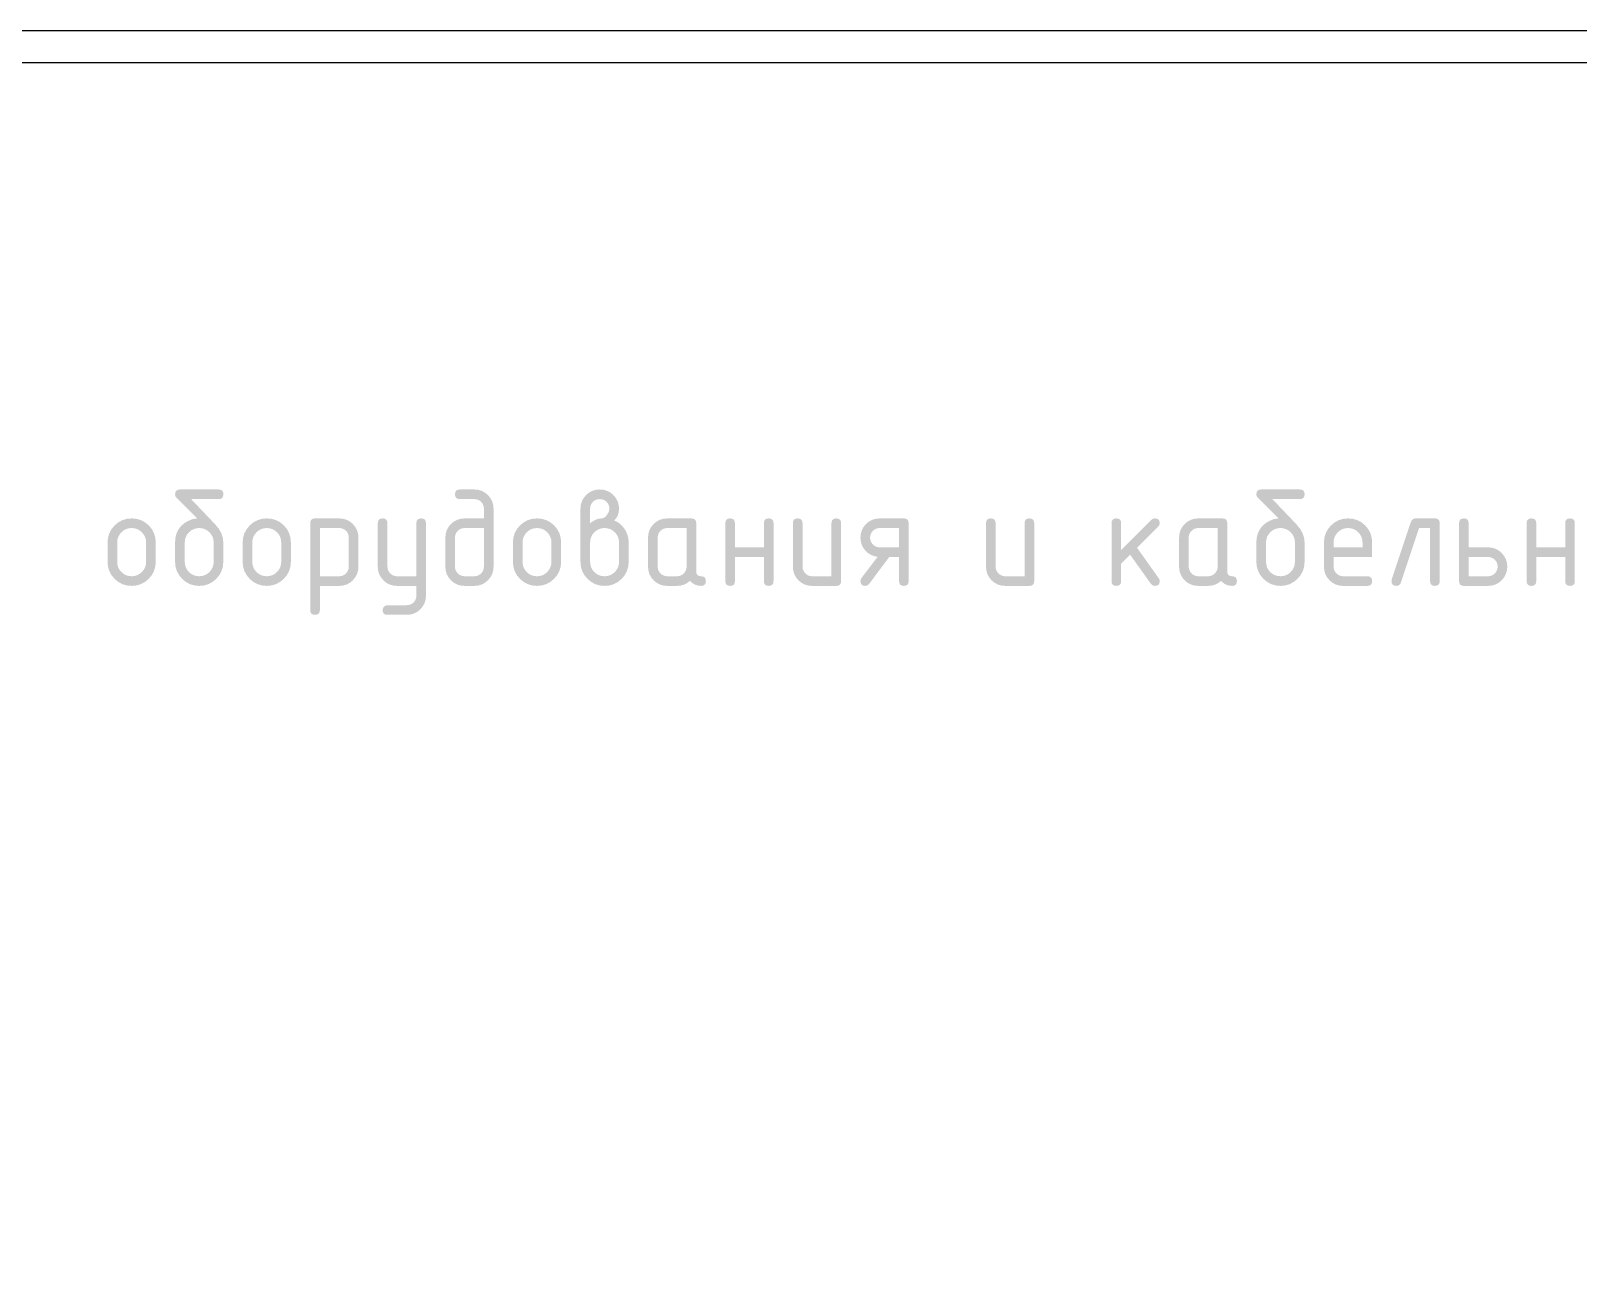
# Model space of a CAD drawing. Header units: millimetres. Extents: x 0 to 420, y 0 to 297.
# Drawn here: x 117.7 to 201.6, y 229.7 to 296.9 of the extents above; entities that cross this region are included whole.
import ezdxf

# ---------------------------------------------------------------- set-up
doc = ezdxf.new("R2010")
doc.units = ezdxf.units.MM
doc.layers.get('0').update_dxf_attribs({"linetype": 'CONTINUOUS'})

msp = doc.modelspace()

# ---------------------------------------------------------------- hatches: boundary and pattern name
at = {"true_color": 0x000007}
h = msp.add_hatch(color=0, dxfattribs=at)
h.paths.add_polyline_path([(128.098349, 269.180137), (128.098349, 268.134482), (128.074388, 267.872904), (128.002575, 267.631429), (127.883013, 267.410107), (127.715805, 267.208991), (127.514465, 267.04187), (127.29323, 266.922497), (127.052047, 266.850873), (126.790866, 266.826999), (126.529288, 266.850873), (126.287813, 266.922497), (126.066492, 267.04187), (125.865376, 267.208991), (125.698254, 267.410107), (125.578881, 267.631429), (125.507258, 267.872904), (125.483383, 268.134482), (125.483383, 269.180137), (125.493953, 269.370748), (125.525672, 269.548194), (125.578552, 269.712488), (125.652606, 269.863644), (125.747848, 270.001674), (125.86429, 270.126591), (126.001946, 270.238408), (126.160827, 270.337138), (126.432094, 270.449999), (126.68393, 270.48762), (125.534646, 271.636903), (125.496199, 271.701051), (125.483383, 271.791244), (125.499713, 271.907404), (125.548702, 271.990439), (125.630351, 272.040298), (125.744659, 272.056929), (127.84038, 272.056929), (127.954774, 272.040514), (128.036613, 271.991335), (128.085791, 271.909497), (128.102207, 271.795102), (128.085791, 271.680794), (128.036613, 271.599145), (127.954774, 271.550156), (127.84038, 271.533826), (126.354855, 271.533826), (127.670054, 270.150827), (127.857433, 269.920867), (127.991275, 269.682432), (128.07158, 269.435522)], flags=0)
h.paths.add_polyline_path([(127.575245, 268.134482), (127.575245, 269.180137), (127.560879, 269.336708), (127.517781, 269.481445), (127.445951, 269.614296), (127.345389, 269.735211), (127.224483, 269.835773), (127.091692, 269.907603), (126.947118, 269.950701), (126.790866, 269.965068), (126.634062, 269.950701), (126.489351, 269.907603), (126.356629, 269.835773), (126.235792, 269.735211), (126.135316, 269.614296), (126.063675, 269.481445), (126.020767, 269.336708), (126.006487, 269.180137), (126.006487, 268.134482), (126.020663, 267.976257), (126.063262, 267.830693), (126.134386, 267.697842), (126.234139, 267.577754), (126.354226, 267.478001), (126.487077, 267.406877), (126.632641, 267.364279), (126.790866, 267.350102), (126.947118, 267.364468), (127.091692, 267.407566), (127.224483, 267.479397), (127.345389, 267.579959), (127.445951, 267.700787), (127.517781, 267.833449), (127.560879, 267.977997)], flags=0)
h = msp.add_hatch(color=0, dxfattribs=at)
h.paths.add_polyline_path([(142.754464, 271.010723), (142.754464, 267.873206), (142.735352, 267.661763), (142.678051, 267.467373), (142.582614, 267.29014), (142.44909, 267.130167), (142.288377, 266.997454), (142.111333, 266.902722), (141.91796, 266.845921), (141.708257, 266.826999), (141.185154, 266.826999), (140.973711, 266.846024), (140.779322, 266.903136), (140.602089, 266.998384), (140.442116, 267.131821), (140.309721, 267.292543), (140.215153, 267.469647), (140.158412, 267.663184), (140.139498, 267.873206), (140.139498, 269.441964), (140.158524, 269.653321), (140.215635, 269.847521), (140.310883, 270.024564), (140.44432, 270.184451), (140.605034, 270.316932), (140.782078, 270.41169), (140.975451, 270.46862), (141.185154, 270.48762), (142.23136, 270.48762), (142.23136, 271.010723), (142.221955, 271.117159), (142.19374, 271.21481), (142.146714, 271.303573), (142.080879, 271.383344), (142.001107, 271.44918), (141.912345, 271.496206), (141.814693, 271.524421), (141.708257, 271.533826), (140.923878, 271.533826), (140.809569, 271.550156), (140.727921, 271.599145), (140.678931, 271.680794), (140.662602, 271.795102), (140.678931, 271.909497), (140.727921, 271.991335), (140.809569, 272.040514), (140.923878, 272.056929), (141.708257, 272.056929), (141.919622, 272.037818), (142.113883, 271.980517), (142.29109, 271.88508), (142.451295, 271.751556), (142.583776, 271.590843), (142.678534, 271.413799), (142.735464, 271.220426)], flags=0)
h.paths.add_polyline_path([(142.23136, 267.873206), (142.23136, 269.965068), (141.185154, 269.965068), (141.080147, 269.955473), (140.983409, 269.926758), (140.894939, 269.879026), (140.814737, 269.812381), (140.748178, 269.731869), (140.700636, 269.643296), (140.67211, 269.546661), (140.662602, 269.441964), (140.662602, 267.873206), (140.672222, 267.769543), (140.701118, 267.673528), (140.749341, 267.585161), (140.816942, 267.504443), (140.897652, 267.436841), (140.985958, 267.388618), (141.08181, 267.359723), (141.185154, 267.350102), (141.708257, 267.350102), (141.812954, 267.359611), (141.909588, 267.388136), (141.998162, 267.435678), (142.078674, 267.502238), (142.145319, 267.582526), (142.193051, 267.671185), (142.221766, 267.768113)], flags=0)
h = msp.add_hatch(color=0, dxfattribs=at)
h.paths.add_polyline_path([(147.990659, 270.226344), (148.153354, 270.340652), (148.309124, 270.422301), (148.458073, 270.47129), (148.600303, 270.48762), (148.679971, 270.498997), (148.756848, 270.533164), (148.830832, 270.590171), (148.901818, 270.670072), (149.002553, 270.840397), (149.036315, 271.010723), (149.02691, 271.117159), (148.998694, 271.21481), (148.951669, 271.303573), (148.885833, 271.383344), (148.806062, 271.44918), (148.717299, 271.496206), (148.619648, 271.524421), (148.513211, 271.533826), (148.408205, 271.524232), (148.311467, 271.495517), (148.222996, 271.447785), (148.142795, 271.38114), (148.076235, 271.300628), (148.028693, 271.212054), (148.000168, 271.115419), (147.990659, 271.010723)], flags=0)
h.paths.add_polyline_path([(149.297591, 270.380684), (149.468545, 270.294281), (149.620947, 270.185554), (149.75485, 270.054502), (149.870303, 269.901127), (149.962994, 269.732661), (150.029329, 269.556341), (150.069206, 269.372167), (150.082521, 269.180137), (150.082521, 268.134482), (150.058561, 267.871328), (149.986748, 267.629155), (149.867186, 267.407859), (149.699978, 267.207337), (149.498638, 267.040939), (149.277402, 266.922084), (149.03622, 266.85077), (148.775039, 266.826999), (148.511885, 266.850873), (148.269712, 266.922497), (148.048416, 267.04187), (147.847894, 267.208991), (147.681496, 267.410107), (147.562641, 267.631429), (147.491327, 267.872904), (147.467556, 268.134482), (147.467556, 271.010723), (147.486581, 271.222088), (147.543693, 271.416348), (147.638941, 271.593556), (147.772378, 271.753761), (147.933092, 271.886242), (148.110135, 271.981), (148.303508, 272.03793), (148.513211, 272.056929), (148.724577, 272.037818), (148.918837, 271.980517), (149.096044, 271.88508), (149.25625, 271.751556), (149.388731, 271.590843), (149.483488, 271.413799), (149.540418, 271.220426), (149.559418, 271.010723), (149.543002, 270.822517), (149.493823, 270.654776), (149.411985, 270.507498)], flags=0)
h.paths.add_polyline_path([(149.559418, 268.134482), (149.559418, 269.180137), (149.545155, 269.336708), (149.502367, 269.481445), (149.431054, 269.614296), (149.331215, 269.735211), (149.210903, 269.835773), (149.078138, 269.907603), (148.932867, 269.950701), (148.775039, 269.965068), (148.616814, 269.950701), (148.47125, 269.907603), (148.338399, 269.835773), (148.218311, 269.735211), (148.118558, 269.614296), (148.047434, 269.481445), (148.004836, 269.336708), (147.990659, 269.180137), (147.990659, 268.134482), (148.004836, 267.976257), (148.047434, 267.830693), (148.118558, 267.697842), (148.218311, 267.577754), (148.338399, 267.478001), (148.47125, 267.406877), (148.616814, 267.364279), (148.775039, 267.350102), (148.932867, 267.364468), (149.078138, 267.407566), (149.210903, 267.479397), (149.331215, 267.579959), (149.431054, 267.700787), (149.502367, 267.833449), (149.545155, 267.977997)], flags=0)
h = msp.add_hatch(color=0, dxfattribs=at)
h.paths.add_polyline_path([(186.739057, 269.180137), (186.739057, 268.134482), (186.715097, 267.872904), (186.643284, 267.631429), (186.523722, 267.410107), (186.356514, 267.208991), (186.155174, 267.04187), (185.933939, 266.922497), (185.692756, 266.850873), (185.431575, 266.826999), (185.169997, 266.850873), (184.928522, 266.922497), (184.7072, 267.04187), (184.506084, 267.208991), (184.338963, 267.410107), (184.21959, 267.631429), (184.147967, 267.872904), (184.124092, 268.134482), (184.124092, 269.180137), (184.134662, 269.370748), (184.166381, 269.548194), (184.219261, 269.712488), (184.293315, 269.863644), (184.388557, 270.001674), (184.504999, 270.126591), (184.642654, 270.238408), (184.801536, 270.337138), (185.072802, 270.449999), (185.324639, 270.48762), (184.175355, 271.636903), (184.136908, 271.701051), (184.124092, 271.791244), (184.140422, 271.907404), (184.189411, 271.990439), (184.27106, 272.040298), (184.385368, 272.056929), (186.481089, 272.056929), (186.595483, 272.040514), (186.677321, 271.991335), (186.7265, 271.909497), (186.742916, 271.795102), (186.7265, 271.680794), (186.677321, 271.599145), (186.595483, 271.550156), (186.481089, 271.533826), (184.995563, 271.533826), (186.310763, 270.150827), (186.498142, 269.920867), (186.631984, 269.682432), (186.712289, 269.435522)], flags=0)
h.paths.add_polyline_path([(186.215954, 268.134482), (186.215954, 269.180137), (186.201588, 269.336708), (186.15849, 269.481445), (186.08666, 269.614296), (185.986097, 269.735211), (185.865192, 269.835773), (185.7324, 269.907603), (185.587827, 269.950701), (185.431575, 269.965068), (185.274771, 269.950701), (185.13006, 269.907603), (184.997338, 269.835773), (184.876501, 269.735211), (184.776025, 269.614296), (184.704384, 269.481445), (184.661475, 269.336708), (184.647195, 269.180137), (184.647195, 268.134482), (184.661372, 267.976257), (184.703971, 267.830693), (184.775095, 267.697842), (184.874847, 267.577754), (184.994935, 267.478001), (185.127786, 267.406877), (185.27335, 267.364279), (185.431575, 267.350102), (185.587827, 267.364468), (185.7324, 267.407566), (185.865192, 267.479397), (185.986097, 267.579959), (186.08666, 267.700787), (186.15849, 267.833449), (186.201588, 267.977997)], flags=0)
h = msp.add_hatch(color=0, dxfattribs=at)
h.paths.add_polyline_path([(121.819355, 268.134482), (121.819355, 269.180137), (121.843229, 269.441396), (121.914853, 269.682707), (122.034225, 269.903969), (122.201347, 270.105076), (122.402463, 270.272284), (122.623784, 270.391846), (122.86526, 270.463659), (123.126837, 270.48762), (123.391334, 270.463952), (123.634231, 270.392948), (123.85563, 270.274609), (124.055635, 270.108935), (124.22131, 269.90893), (124.339649, 269.687531), (124.410652, 269.444634), (124.43432, 269.180137), (124.43432, 268.134482), (124.410359, 267.872904), (124.338546, 267.631429), (124.218984, 267.410107), (124.051776, 267.208991), (123.850436, 267.04187), (123.629201, 266.922497), (123.388019, 266.850873), (123.126837, 266.826999), (122.86526, 266.850873), (122.623784, 266.922497), (122.402463, 267.04187), (122.201347, 267.208991), (122.034225, 267.410107), (121.914853, 267.631429), (121.843229, 267.872904)], flags=0)
h.paths.add_polyline_path([(123.911217, 268.134482), (123.911217, 269.180137), (123.896851, 269.336708), (123.853752, 269.481445), (123.781922, 269.614296), (123.68136, 269.735211), (123.560454, 269.835773), (123.427663, 269.907603), (123.28309, 269.950701), (123.126837, 269.965068), (122.970034, 269.950701), (122.825322, 269.907603), (122.6926, 269.835773), (122.571763, 269.735211), (122.471287, 269.614296), (122.399646, 269.481445), (122.356738, 269.336708), (122.342458, 269.180137), (122.342458, 268.134482), (122.356634, 267.976257), (122.399233, 267.830693), (122.470357, 267.697842), (122.57011, 267.577754), (122.690197, 267.478001), (122.823049, 267.406877), (122.968613, 267.364279), (123.126837, 267.350102), (123.28309, 267.364468), (123.427663, 267.407566), (123.560454, 267.479397), (123.68136, 267.579959), (123.781922, 267.700787), (123.853752, 267.833449), (123.896851, 267.977997)], flags=0)
h = msp.add_hatch(color=0, dxfattribs=at)
h.paths.add_polyline_path([(129.147412, 268.134482), (129.147412, 269.180137), (129.171287, 269.441396), (129.24291, 269.682707), (129.362283, 269.903969), (129.529404, 270.105076), (129.73052, 270.272284), (129.951842, 270.391846), (130.193317, 270.463659), (130.454895, 270.48762), (130.719392, 270.463952), (130.962288, 270.392948), (131.183687, 270.274609), (131.383692, 270.108935), (131.549367, 269.90893), (131.667706, 269.687531), (131.73871, 269.444634), (131.762377, 269.180137), (131.762377, 268.134482), (131.738417, 267.872904), (131.666604, 267.631429), (131.547042, 267.410107), (131.379834, 267.208991), (131.178494, 267.04187), (130.957259, 266.922497), (130.716076, 266.850873), (130.454895, 266.826999), (130.193317, 266.850873), (129.951842, 266.922497), (129.73052, 267.04187), (129.529404, 267.208991), (129.362283, 267.410107), (129.24291, 267.631429), (129.171287, 267.872904)], flags=0)
h.paths.add_polyline_path([(131.239274, 268.134482), (131.239274, 269.180137), (131.224908, 269.336708), (131.18181, 269.481445), (131.10998, 269.614296), (131.009417, 269.735211), (130.888512, 269.835773), (130.75572, 269.907603), (130.611147, 269.950701), (130.454895, 269.965068), (130.298091, 269.950701), (130.15338, 269.907603), (130.020658, 269.835773), (129.899821, 269.735211), (129.799345, 269.614296), (129.727704, 269.481445), (129.684795, 269.336708), (129.670515, 269.180137), (129.670515, 268.134482), (129.684692, 267.976257), (129.727291, 267.830693), (129.798415, 267.697842), (129.898167, 267.577754), (130.018255, 267.478001), (130.151106, 267.406877), (130.29667, 267.364279), (130.454895, 267.350102), (130.611147, 267.364468), (130.75572, 267.407566), (130.888512, 267.479397), (131.009417, 267.579959), (131.10998, 267.700787), (131.18181, 267.833449), (131.224908, 267.977997)], flags=0)
h = msp.add_hatch(color=0, dxfattribs=at)
h.paths.add_polyline_path([(132.811441, 270.226344), (132.827771, 270.340652), (132.87676, 270.422301), (132.958409, 270.47129), (133.072717, 270.48762), (134.3802, 270.48762), (134.591565, 270.46862), (134.785825, 270.41169), (134.963032, 270.316932), (135.123238, 270.184451), (135.255719, 270.024564), (135.350476, 269.847521), (135.407406, 269.653321), (135.426406, 269.441964), (135.426406, 267.873206), (135.407406, 267.663184), (135.350476, 267.469647), (135.255719, 267.292543), (135.123238, 267.131821), (134.963032, 266.998384), (134.785825, 266.903136), (134.591565, 266.846024), (134.3802, 266.826999), (133.334544, 266.826999), (133.334544, 265.519516), (133.318128, 265.405208), (133.26895, 265.323559), (133.187111, 265.27457), (133.072717, 265.25824), (132.958409, 265.27457), (132.87676, 265.323559), (132.827771, 265.405208), (132.811441, 265.519516)], flags=0)
h.paths.add_polyline_path([(133.334544, 269.965068), (133.334544, 267.350102), (134.3802, 267.350102), (134.484896, 267.359611), (134.581531, 267.388136), (134.670104, 267.435678), (134.750616, 267.502238), (134.817262, 267.582526), (134.864993, 267.671185), (134.893708, 267.768113), (134.903303, 267.873206), (134.903303, 269.441964), (134.893898, 269.548314), (134.865682, 269.645776), (134.818657, 269.734349), (134.752821, 269.814035), (134.67305, 269.879956), (134.584287, 269.927171), (134.486636, 269.955576), (134.3802, 269.965068)], flags=0)
for points in [[(138.567332, 266.296179), (138.567332, 266.826999), (137.521125, 266.826999), (137.309682, 266.846024), (137.115293, 266.903136), (136.93806, 266.998384), (136.778087, 267.131821), (136.645692, 267.292543), (136.551124, 267.469647), (136.494383, 267.663184), (136.47547, 267.873206), (136.47547, 270.226344), (136.491799, 270.340652), (136.540789, 270.422301), (136.622437, 270.47129), (136.736746, 270.48762), (136.85114, 270.47129), (136.932978, 270.422301), (136.982157, 270.340652), (136.998573, 270.226344), (136.998573, 267.873206), (137.008193, 267.769543), (137.037089, 267.673528), (137.085312, 267.585161), (137.152913, 267.504443), (137.233623, 267.436841), (137.32193, 267.388618), (137.417781, 267.359723), (137.521125, 267.350102), (138.567332, 267.350102), (138.567332, 270.226344), (138.583661, 270.340652), (138.632651, 270.422301), (138.714299, 270.47129), (138.828608, 270.48762), (138.943002, 270.47129), (139.02484, 270.422301), (139.074019, 270.340652), (139.090435, 270.226344), (139.090435, 266.303896), (139.071728, 266.094511), (139.015607, 265.901302), (138.922073, 265.724319), (138.791125, 265.563614), (138.632909, 265.43009), (138.45764, 265.334652), (138.265421, 265.277352), (138.056355, 265.25824), (136.998573, 265.25824), (136.883946, 265.27457), (136.802134, 265.323559), (136.753084, 265.405208), (136.736746, 265.519516), (136.756589, 265.616737), (136.816121, 265.701969), (136.901352, 265.761224), (136.998573, 265.780792), (138.044228, 265.780792), (138.150665, 265.789982), (138.248316, 265.817517), (138.337079, 265.863345), (138.41685, 265.927416), (138.482686, 266.005654), (138.529711, 266.093194), (138.557927, 266.190035)], [(155.846792, 268.395758), (155.846792, 267.088275), (155.830376, 266.973967), (155.781197, 266.892318), (155.699359, 266.843329), (155.584965, 266.826999), (155.470656, 266.843329), (155.389008, 266.892318), (155.340018, 266.973967), (155.323689, 267.088275), (155.323689, 270.226344), (155.340018, 270.340652), (155.389008, 270.422301), (155.470656, 270.47129), (155.584965, 270.48762), (155.699359, 270.47129), (155.781197, 270.422301), (155.830376, 270.340652), (155.846792, 270.226344), (155.846792, 268.918861), (157.415551, 268.918861), (157.415551, 270.226344), (157.43188, 270.340652), (157.48087, 270.422301), (157.562518, 270.47129), (157.676827, 270.48762), (157.791221, 270.47129), (157.873059, 270.422301), (157.922238, 270.340652), (157.938654, 270.226344), (157.938654, 267.088275), (157.922238, 266.973967), (157.873059, 266.892318), (157.791221, 266.843329), (157.676827, 266.826999), (157.562518, 266.843329), (157.48087, 266.892318), (157.43188, 266.973967), (157.415551, 267.088275), (157.415551, 268.395758)], [(161.602683, 270.226344), (161.602683, 267.088275), (161.586267, 266.973967), (161.537088, 266.892318), (161.45525, 266.843329), (161.340855, 266.826999), (160.033373, 266.826999), (159.82193, 266.845921), (159.62754, 266.902722), (159.450308, 266.997454), (159.290335, 267.130167), (159.15794, 267.29014), (159.063372, 267.467373), (159.006631, 267.661763), (158.987717, 267.873206), (158.987717, 270.226344), (159.004047, 270.340652), (159.053036, 270.422301), (159.134685, 270.47129), (159.248993, 270.48762), (159.363388, 270.47129), (159.445226, 270.422301), (159.494405, 270.340652), (159.510821, 270.226344), (159.510821, 267.873206), (159.520441, 267.769543), (159.549337, 267.673528), (159.59756, 267.585161), (159.665161, 267.504443), (159.745871, 267.436841), (159.834177, 267.388618), (159.930028, 267.359723), (160.033373, 267.350102), (161.079579, 267.350102), (161.079579, 270.226344), (161.095909, 270.340652), (161.144898, 270.422301), (161.226547, 270.47129), (161.340855, 270.48762), (161.45525, 270.47129), (161.537088, 270.422301), (161.586267, 270.340652)], [(172.074818, 270.226344), (172.074818, 267.088275), (172.058402, 266.973967), (172.009223, 266.892318), (171.927385, 266.843329), (171.812991, 266.826999), (170.505508, 266.826999), (170.294065, 266.845921), (170.099676, 266.902722), (169.922443, 266.997454), (169.76247, 267.130167), (169.630075, 267.29014), (169.535507, 267.467373), (169.478766, 267.661763), (169.459853, 267.873206), (169.459853, 270.226344), (169.476183, 270.340652), (169.525172, 270.422301), (169.606821, 270.47129), (169.721129, 270.48762), (169.835523, 270.47129), (169.917361, 270.422301), (169.96654, 270.340652), (169.982956, 270.226344), (169.982956, 267.873206), (169.992577, 267.769543), (170.021472, 267.673528), (170.069695, 267.585161), (170.137296, 267.504443), (170.218006, 267.436841), (170.306313, 267.388618), (170.402164, 267.359723), (170.505508, 267.350102), (171.551715, 267.350102), (171.551715, 270.226344), (171.568045, 270.340652), (171.617034, 270.422301), (171.698683, 270.47129), (171.812991, 270.48762), (171.927385, 270.47129), (172.009223, 270.422301), (172.058402, 270.340652)], [(176.791063, 268.768379), (178.434787, 270.412654), (178.519054, 270.46874), (178.621097, 270.48762), (178.735492, 270.47129), (178.81733, 270.422301), (178.866509, 270.340652), (178.882925, 270.226344), (178.863081, 270.129123), (178.80355, 270.043891), (177.654266, 268.895159), (178.83111, 267.239308), (178.869833, 267.164549), (178.882925, 267.084416), (178.866509, 266.971641), (178.81733, 266.891216), (178.735492, 266.843036), (178.621097, 266.826999), (178.49735, 266.854698), (178.403367, 266.937793), (177.278337, 268.518679), (176.791063, 268.031404), (176.791063, 267.088275), (176.774647, 266.973967), (176.725468, 266.892318), (176.64363, 266.843329), (176.529235, 266.826999), (176.414927, 266.843329), (176.333278, 266.892318), (176.284289, 266.973967), (176.267959, 267.088275), (176.267959, 270.226344), (176.284289, 270.340652), (176.333278, 270.422301), (176.414927, 270.47129), (176.529235, 270.48762), (176.64363, 270.47129), (176.725468, 270.422301), (176.774647, 270.340652), (176.791063, 270.226344)], [(192.759632, 270.48762), (193.805288, 270.48762), (193.919682, 270.47129), (194.00152, 270.422301), (194.050699, 270.340652), (194.067115, 270.226344), (194.067115, 267.088275), (194.050699, 266.973967), (194.00152, 266.892318), (193.919682, 266.843329), (193.805288, 266.826999), (193.690979, 266.843329), (193.609331, 266.892318), (193.560341, 266.973967), (193.544012, 267.088275), (193.544012, 269.965068), (192.945392, 269.965068), (191.959268, 267.005041), (191.921553, 266.926993), (191.867973, 266.871372), (191.79858, 266.838075), (191.713426, 266.826999), (191.599117, 266.843553), (191.517469, 266.893283), (191.468479, 266.976292), (191.45215, 267.092685), (191.463725, 267.171508), (192.497805, 270.273748), (192.540886, 270.367162), (192.598953, 270.434014), (192.671903, 270.474201)], [(199.30331, 268.395758), (199.30331, 267.088275), (199.286895, 266.973967), (199.237716, 266.892318), (199.155878, 266.843329), (199.041483, 266.826999), (198.927175, 266.843329), (198.845526, 266.892318), (198.796537, 266.973967), (198.780207, 267.088275), (198.780207, 270.226344), (198.796537, 270.340652), (198.845526, 270.422301), (198.927175, 270.47129), (199.041483, 270.48762), (199.155878, 270.47129), (199.237716, 270.422301), (199.286895, 270.340652), (199.30331, 270.226344), (199.30331, 268.918861), (200.872069, 268.918861), (200.872069, 270.226344), (200.888399, 270.340652), (200.937388, 270.422301), (201.019037, 270.47129), (201.133345, 270.48762), (201.24774, 270.47129), (201.329578, 270.422301), (201.378757, 270.340652), (201.395172, 270.226344), (201.395172, 267.088275), (201.378757, 266.973967), (201.329578, 266.892318), (201.24774, 266.843329), (201.133345, 266.826999), (201.019037, 266.843329), (200.937388, 266.892318), (200.888399, 266.973967), (200.872069, 267.088275), (200.872069, 268.395758)]]:
    msp.add_hatch(color=0, dxfattribs=at).paths.add_polyline_path(points, flags=0)
h = msp.add_hatch(color=0, dxfattribs=at)
h.paths.add_polyline_path([(143.803527, 268.134482), (143.803527, 269.180137), (143.827402, 269.441396), (143.899025, 269.682707), (144.018398, 269.903969), (144.185519, 270.105076), (144.386635, 270.272284), (144.607957, 270.391846), (144.849432, 270.463659), (145.11101, 270.48762), (145.375507, 270.463952), (145.618403, 270.392948), (145.839803, 270.274609), (146.039808, 270.108935), (146.205482, 269.90893), (146.323821, 269.687531), (146.394825, 269.444634), (146.418492, 269.180137), (146.418492, 268.134482), (146.394532, 267.872904), (146.322719, 267.631429), (146.203157, 267.410107), (146.035949, 267.208991), (145.834609, 267.04187), (145.613374, 266.922497), (145.372191, 266.850873), (145.11101, 266.826999), (144.849432, 266.850873), (144.607957, 266.922497), (144.386635, 267.04187), (144.185519, 267.208991), (144.018398, 267.410107), (143.899025, 267.631429), (143.827402, 267.872904)], flags=0)
h.paths.add_polyline_path([(145.895389, 268.134482), (145.895389, 269.180137), (145.881023, 269.336708), (145.837925, 269.481445), (145.766095, 269.614296), (145.665532, 269.735211), (145.544627, 269.835773), (145.411836, 269.907603), (145.267262, 269.950701), (145.11101, 269.965068), (144.954206, 269.950701), (144.809495, 269.907603), (144.676773, 269.835773), (144.555936, 269.735211), (144.45546, 269.614296), (144.383819, 269.481445), (144.34091, 269.336708), (144.32663, 269.180137), (144.32663, 268.134482), (144.340807, 267.976257), (144.383406, 267.830693), (144.45453, 267.697842), (144.554282, 267.577754), (144.67437, 267.478001), (144.807221, 267.406877), (144.952785, 267.364279), (145.11101, 267.350102), (145.267262, 267.364468), (145.411836, 267.407566), (145.544627, 267.479397), (145.665532, 267.579959), (145.766095, 267.700787), (145.837925, 267.833449), (145.881023, 267.977997)], flags=0)
h = msp.add_hatch(color=0, dxfattribs=at)
h.paths.add_polyline_path([(153.223447, 269.965068), (152.17724, 269.965068), (152.072234, 269.955473), (151.975495, 269.926758), (151.887025, 269.879026), (151.806823, 269.812381), (151.740264, 269.731869), (151.692722, 269.643296), (151.664196, 269.546661), (151.654688, 269.441964), (151.654688, 267.873206), (151.664308, 267.769543), (151.693204, 267.673528), (151.741427, 267.585161), (151.809028, 267.504443), (151.889738, 267.436841), (151.978045, 267.388618), (152.073896, 267.359723), (152.17724, 267.350102), (152.700343, 267.350102), (152.80504, 267.359611), (152.901675, 267.388136), (152.990248, 267.435678), (153.07076, 267.502238), (153.137405, 267.582526), (153.185137, 267.671185), (153.213852, 267.768113), (153.223447, 267.873206)], flags=0)
h.paths.add_polyline_path([(154.269102, 267.088275), (154.252772, 266.973967), (154.203783, 266.892318), (154.122134, 266.843329), (154.007826, 266.826999), (153.833685, 266.844276), (153.675926, 266.896176), (153.534599, 266.982803), (153.409757, 267.10426), (153.256899, 266.982803), (153.08771, 266.896176), (152.902192, 266.844276), (152.700343, 266.826999), (152.17724, 266.826999), (151.965797, 266.845921), (151.771408, 266.902722), (151.594175, 266.997454), (151.434202, 267.130167), (151.301807, 267.29014), (151.207239, 267.467373), (151.150498, 267.661763), (151.131585, 267.873206), (151.131585, 269.441964), (151.150498, 269.653321), (151.207239, 269.847521), (151.301807, 270.024564), (151.434202, 270.184451), (151.594175, 270.316932), (151.771408, 270.41169), (151.965797, 270.46862), (152.17724, 270.48762), (153.484723, 270.48762), (153.599117, 270.47129), (153.680955, 270.422301), (153.730134, 270.340652), (153.74655, 270.226344), (153.74655, 267.611378), (153.76288, 267.49707), (153.811869, 267.415421), (153.893518, 267.366432), (154.007826, 267.350102), (154.122134, 267.333686), (154.203783, 267.284508), (154.252772, 267.202669)], flags=0)
h = msp.add_hatch(color=0, dxfattribs=at)
h.paths.add_polyline_path([(163.582749, 268.404026), (163.389384, 268.44299), (163.213641, 268.512753), (163.055572, 268.613315), (162.915227, 268.744677), (162.799877, 268.898044), (162.717547, 269.065415), (162.668188, 269.246739), (162.651746, 269.441964), (162.67066, 269.653321), (162.7274, 269.847521), (162.821968, 270.024564), (162.954363, 270.184451), (163.114336, 270.316932), (163.291569, 270.41169), (163.485959, 270.46862), (163.697402, 270.48762), (165.004884, 270.48762), (165.119279, 270.47129), (165.201117, 270.422301), (165.250296, 270.340652), (165.266711, 270.226344), (165.266711, 267.088275), (165.250296, 266.973967), (165.201117, 266.892318), (165.119279, 266.843329), (165.004884, 266.826999), (164.890576, 266.843329), (164.808927, 266.892318), (164.759938, 266.973967), (164.743608, 267.088275), (164.743608, 268.395758), (164.212788, 268.395758), (163.123035, 266.933935), (163.030844, 266.853595), (162.913022, 266.826999), (162.798714, 266.843329), (162.717065, 266.892318), (162.668076, 266.973967), (162.651746, 267.088275), (162.664562, 267.173438), (162.703009, 267.247025)], flags=0)
h.paths.add_polyline_path([(163.174849, 269.441964), (163.18447, 269.338611), (163.213366, 269.2427), (163.261588, 269.15423), (163.32919, 269.073201), (163.4099, 269.0056), (163.498206, 268.957377), (163.594057, 268.928481), (163.697402, 268.918861), (164.743608, 268.918861), (164.743608, 269.965068), (163.697402, 269.965068), (163.592395, 269.955473), (163.495657, 269.926758), (163.407187, 269.879026), (163.326985, 269.812381), (163.260426, 269.731869), (163.212883, 269.643296), (163.184358, 269.546661)], flags=0)
h = msp.add_hatch(color=0, dxfattribs=at)
h.paths.add_polyline_path([(182.02385, 269.965068), (180.977644, 269.965068), (180.872637, 269.955473), (180.775899, 269.926758), (180.687429, 269.879026), (180.607227, 269.812381), (180.540668, 269.731869), (180.493125, 269.643296), (180.4646, 269.546661), (180.455092, 269.441964), (180.455092, 267.873206), (180.464712, 267.769543), (180.493608, 267.673528), (180.54183, 267.585161), (180.609432, 267.504443), (180.690142, 267.436841), (180.778448, 267.388618), (180.874299, 267.359723), (180.977644, 267.350102), (181.500747, 267.350102), (181.605443, 267.359611), (181.702078, 267.388136), (181.790652, 267.435678), (181.871164, 267.502238), (181.937809, 267.582526), (181.985541, 267.671185), (182.014256, 267.768113), (182.02385, 267.873206)], flags=0)
h.paths.add_polyline_path([(183.069506, 267.088275), (183.053176, 266.973967), (183.004187, 266.892318), (182.922538, 266.843329), (182.80823, 266.826999), (182.634089, 266.844276), (182.476329, 266.896176), (182.335003, 266.982803), (182.210161, 267.10426), (182.057302, 266.982803), (181.888113, 266.896176), (181.702595, 266.844276), (181.500747, 266.826999), (180.977644, 266.826999), (180.766201, 266.845921), (180.571811, 266.902722), (180.394578, 266.997454), (180.234605, 267.130167), (180.10221, 267.29014), (180.007643, 267.467373), (179.950902, 267.661763), (179.931988, 267.873206), (179.931988, 269.441964), (179.950902, 269.653321), (180.007643, 269.847521), (180.10221, 270.024564), (180.234605, 270.184451), (180.394578, 270.316932), (180.571811, 270.41169), (180.766201, 270.46862), (180.977644, 270.48762), (182.285126, 270.48762), (182.399521, 270.47129), (182.481359, 270.422301), (182.530538, 270.340652), (182.546954, 270.226344), (182.546954, 267.611378), (182.563283, 267.49707), (182.612273, 267.415421), (182.693921, 267.366432), (182.80823, 267.350102), (182.922538, 267.333686), (183.004187, 267.284508), (183.053176, 267.202669)], flags=0)
h = msp.add_hatch(color=0, dxfattribs=at)
h.paths.add_polyline_path([(189.095603, 269.965068), (188.9388, 269.950701), (188.794089, 269.907603), (188.661366, 269.835773), (188.54053, 269.735211), (188.440054, 269.614296), (188.368413, 269.481445), (188.325504, 269.336708), (188.311224, 269.180137), (188.311224, 268.918861), (189.879983, 268.918861), (189.879983, 269.180137), (189.865617, 269.336708), (189.822519, 269.481445), (189.750688, 269.614296), (189.650126, 269.735211), (189.52922, 269.835773), (189.396429, 269.907603), (189.251856, 269.950701)], flags=0)
h.paths.add_polyline_path([(188.311224, 268.395758), (188.311224, 267.873206), (188.320845, 267.769543), (188.34974, 267.673528), (188.397963, 267.585161), (188.465564, 267.504443), (188.546274, 267.436841), (188.634581, 267.388618), (188.730432, 267.359723), (188.833776, 267.350102), (190.141259, 267.350102), (190.255653, 267.333686), (190.337492, 267.284508), (190.38667, 267.202669), (190.403086, 267.088275), (190.38667, 266.973967), (190.337492, 266.892318), (190.255653, 266.843329), (190.141259, 266.826999), (188.833776, 266.826999), (188.622334, 266.845921), (188.427944, 266.902722), (188.250711, 266.997454), (188.090738, 267.130167), (187.958343, 267.29014), (187.863775, 267.467373), (187.807034, 267.661763), (187.788121, 267.873206), (187.788121, 269.180137), (187.811995, 269.441396), (187.883619, 269.682707), (188.002991, 269.903969), (188.170113, 270.105076), (188.371229, 270.272284), (188.592551, 270.391846), (188.834026, 270.463659), (189.095603, 270.48762), (189.360101, 270.463952), (189.602997, 270.392948), (189.824396, 270.274609), (190.024401, 270.108935), (190.190076, 269.90893), (190.308415, 269.687531), (190.379418, 269.444634), (190.403086, 269.180137), (190.403086, 268.395758)], flags=0)
h = msp.add_hatch(color=0, dxfattribs=at)
h.paths.add_polyline_path([(197.731144, 267.873206), (197.712144, 267.661763), (197.655214, 267.467373), (197.560456, 267.29014), (197.427975, 267.130167), (197.26777, 266.997454), (197.090563, 266.902722), (196.896302, 266.845921), (196.684937, 266.826999), (195.377454, 266.826999), (195.263146, 266.843329), (195.181497, 266.892318), (195.132508, 266.973967), (195.116178, 267.088275), (195.116178, 270.226344), (195.132508, 270.340652), (195.181497, 270.422301), (195.263146, 270.47129), (195.377454, 270.48762), (195.491849, 270.47129), (195.573687, 270.422301), (195.622866, 270.340652), (195.639282, 270.226344), (195.639282, 268.918861), (196.684937, 268.918861), (196.896302, 268.899749), (197.090563, 268.842449), (197.26777, 268.747011), (197.427975, 268.613488), (197.560456, 268.452783), (197.655214, 268.275799), (197.712144, 268.08259)], flags=0)
h.paths.add_polyline_path([(197.20804, 267.873206), (197.198635, 267.979556), (197.17042, 268.077017), (197.123394, 268.165591), (197.057559, 268.245276), (196.977787, 268.311112), (196.889025, 268.358137), (196.791373, 268.386353), (196.684937, 268.395758), (195.639282, 268.395758), (195.639282, 267.350102), (196.684937, 267.350102), (196.789634, 267.359611), (196.886268, 267.388136), (196.974842, 267.435678), (197.055354, 267.502238), (197.121999, 267.582526), (197.169731, 267.671185), (197.198446, 267.768113)], flags=0)

# ---------------------------------------------------------------- linework, layer by layer
at = {"color": 0, "true_color": 0x000007}
for points in [[(0.211667, 0), (420.073667, 0), (420.073667, 296.926), (0.211667, 296.926)], [(7.239, 1.735667), (418.338, 1.735667), (418.338, 295.190333), (7.239, 295.190333)]]:
    msp.add_lwpolyline(points, close=True, dxfattribs=at)

doc.saveas('drawing.dxf')
